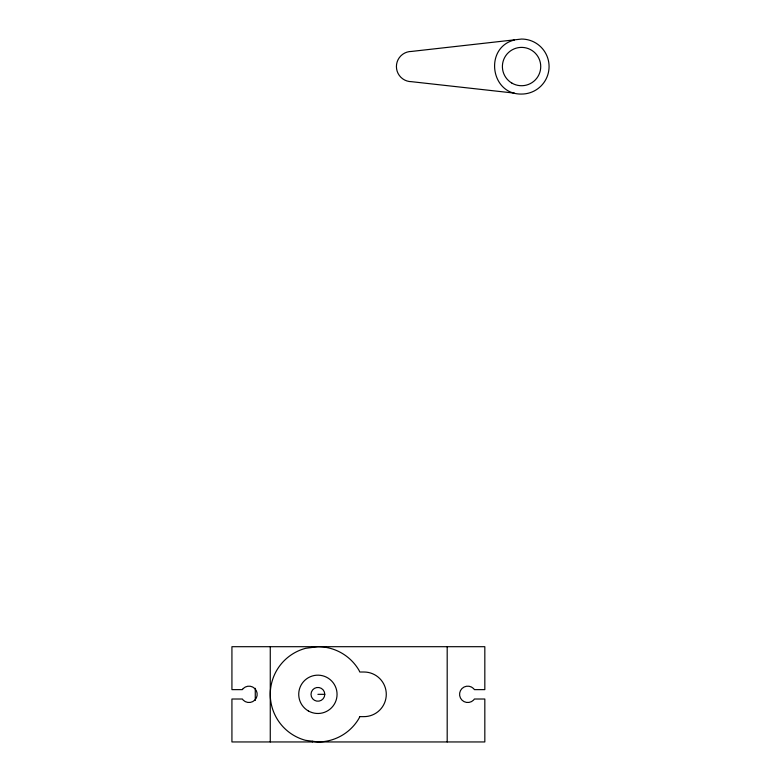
<?xml version="1.0" encoding="UTF-8"?>
<svg xmlns="http://www.w3.org/2000/svg" width="781" height="781" viewBox="0 0 781 781"><rect width="100%" height="100%" fill="white"/><g stroke="black" fill="none" stroke-linecap="round" stroke-linejoin="round"><path stroke-width="1.17" d="M514.445 39.987C484.035 47.465 490.263 94.716 521.562 94.062A27.511 27.511 0 0 0 549.072 66.561A27.511 27.511 0 0 0 521.562 39.05L411.538 51.429A15.122 15.122 0 0 0 396.416 66.561A15.122 15.122 0 0 0 411.538 81.683L514.445 93.124M317.896 694.329L324.779 694.329A6.892 6.892 0 0 1 314.45 700.293A6.892 6.892 0 0 1 314.45 688.364A6.892 6.892 0 0 1 324.779 694.329M447.191 646.697L447.191 741.95M312.302 646.697L312.302 647.439M312.302 741.218L312.302 741.95M270.265 646.697L270.265 741.95M255.27 688.295L255.27 700.362M359.758 716.636L359.133 718.139A47.621 47.621 0 0 1 317.896 741.95L305.566 740.329A47.621 47.621 0 0 1 305.566 648.328L317.896 646.697A47.621 47.621 0 0 1 359.133 670.518L359.758 672.011L363.975 672.011A22.317 22.317 0 0 1 386.283 694.329A22.317 22.317 0 0 1 363.975 716.636L359.758 716.636M243.213 688.539L242.374 689.633L231.928 689.633L231.928 646.697L484.825 646.697L484.825 689.633L474.389 689.633L473.55 688.539A8.191 8.191 0 0 0 461.971 688.539A8.191 8.191 0 0 0 461.971 700.118A8.191 8.191 0 0 0 473.55 700.118L474.389 699.015L484.825 699.015L484.825 741.95L231.928 741.95L231.928 699.015L242.374 699.015L243.213 700.118A8.191 8.191 0 0 0 254.791 700.118A8.191 8.191 0 0 0 254.791 688.539A8.191 8.191 0 0 0 243.213 688.539M308.31 710.925A19.174 19.174 0 0 0 337.06 694.329A19.174 19.174 0 0 0 308.31 677.723A19.174 19.174 0 0 0 308.31 710.925M511.975 83.157A19.174 19.174 0 0 0 540.735 66.561A19.174 19.174 0 0 0 511.975 49.955A19.174 19.174 0 0 0 511.975 83.157"/></g></svg>
